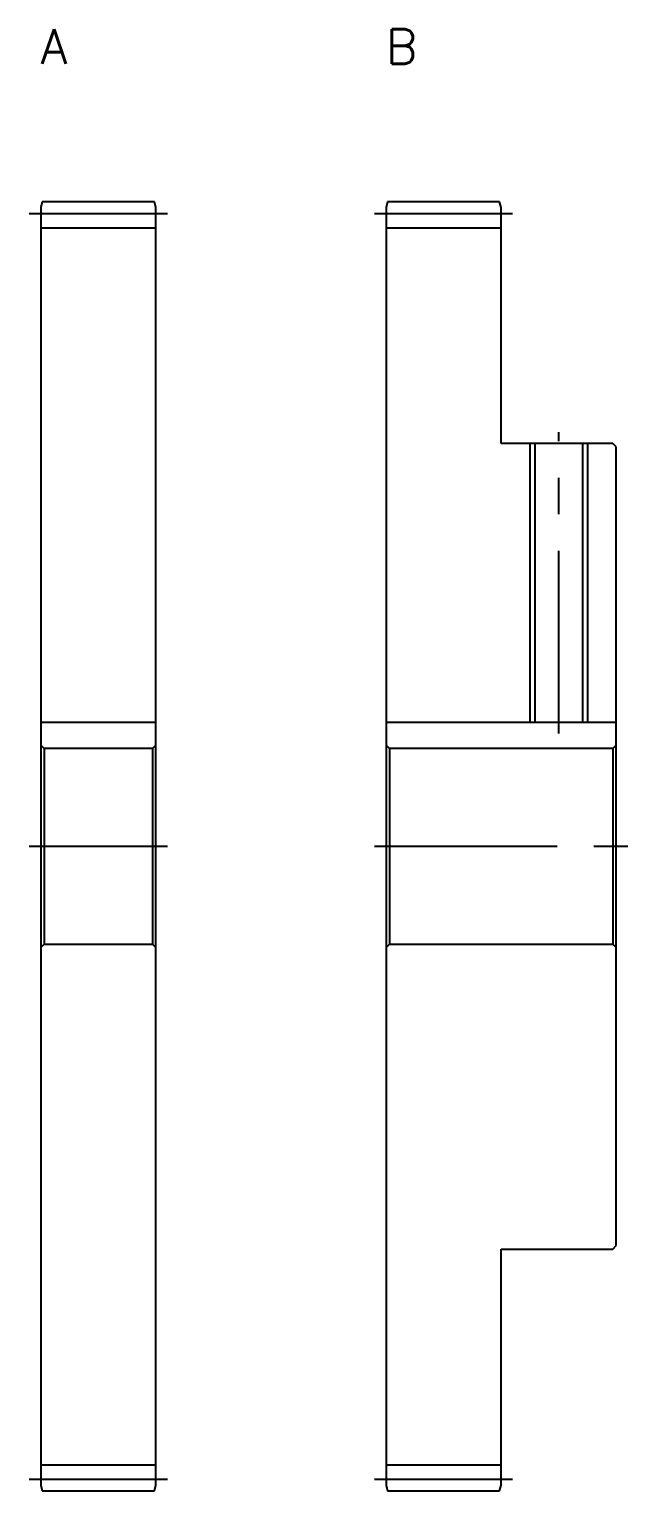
# Model space of a CAD drawing. Extents: x -1 to 183, y -13 to 137.
# Drawn here: x 131 to 183, y 10 to 137 of the extents above; entities that cross this region are included whole.
import ezdxf

# ---------------------------------------------------------------- set-up
doc = ezdxf.new("R2010")
doc.units = 0
doc.header["$LTSCALE"] = 0.5
doc.linetypes.add('CENTER', pattern=[50.8, 31.75, -6.35, 6.35, -6.35])
for name, color, linetype in [('MSM_CENTER', 1, 'CENTER'), ('MSM_CONTINUOUS', 7, 'CONTINUOUS'), ('MSM_NARROW', 5, 'CONTINUOUS'), ('MSM_PART_NUMBER', 7, 'CONTINUOUS')]:
    doc.layers.add(name, color=color, linetype=linetype)
doc.styles.get("Standard").update_dxf_attribs({"font": 'txt.shx', "height": 2, "bigfont": 'bigfont.shx'})

# ---------------------------------------------------------------- blocks, each defined once
blk = doc.blocks.new('*U6')
at = {"layer": 'MSM_PART_NUMBER'}
blk.add_text('A', height=3, dxfattribs=at).set_placement((132, 134))
blk = doc.blocks.new('*U7')
at = {"layer": 'MSM_PART_NUMBER'}
blk.add_text('B', height=3, dxfattribs=at).set_placement((162, 134))

msp = doc.modelspace()

# ---------------------------------------------------------------- linework, layer by layer
at = {"layer": 'MSM_CENTER'}
for p, q in [((131, 121), (143, 121)), ((161, 121), (173, 121)), ((177, 75.8), (177, 102)), ((131, 66), (143, 66)), ((161, 66), (183, 66)), ((131, 11), (143, 11)), ((161, 11), (173, 11))]:
    msp.add_line(p, q, dxfattribs=at)
at = {"layer": 'MSM_CONTINUOUS'}
for p, q in [((132.13, 122), (132, 121.5)), ((141.87, 122), (132.13, 122)), ((142, 121.5), (141.87, 122)), ((162.13, 122), (162, 121.5)), ((171.87, 122), (162.13, 122)), ((172, 121.5), (171.87, 122)), ((132, 121.5), (132, 10.5)), ((142, 10.5), (142, 121.5)), ((162, 121.5), (162, 10.5)), ((172, 101), (172, 121.5)), ((132, 119.75), (142, 119.75)), ((162, 119.75), (172, 119.75)), ((181.7, 101), (172, 101)), ((174.93, 101), (174.93, 76.8)), ((179.07, 101), (179.07, 76.8)), ((182, 100.7), (181.7, 101)), ((182, 31.3), (182, 100.7)), ((132, 76.8), (142, 76.8)), ((162, 76.8), (182, 76.8)), ((132, 74.8), (132.3, 74.5)), ((132.3, 74.5), (132.3, 57.5)), ((141.7, 74.5), (132.3, 74.5)), ((141.7, 74.5), (142, 74.8)), ((141.7, 74.5), (141.7, 57.5)), ((162, 74.8), (162.3, 74.5)), ((162.3, 74.5), (162.3, 57.5)), ((181.7, 74.5), (162.3, 74.5)), ((181.7, 74.5), (182, 74.8)), ((181.7, 74.5), (181.7, 57.5)), ((132.3, 57.5), (132, 57.2)), ((132.3, 57.5), (141.7, 57.5)), ((142, 57.2), (141.7, 57.5)), ((162.3, 57.5), (162, 57.2)), ((162.3, 57.5), (181.7, 57.5)), ((182, 57.2), (181.7, 57.5)), ((172, 10.5), (172, 31)), ((172, 31), (181.7, 31)), ((181.7, 31), (182, 31.3)), ((132, 12.25), (142, 12.25)), ((162, 12.25), (172, 12.25)), ((132, 10.5), (132.13, 10)), ((141.87, 10), (142, 10.5)), ((162, 10.5), (162.13, 10)), ((171.87, 10), (172, 10.5)), ((132.13, 10), (141.87, 10)), ((162.13, 10), (171.87, 10))]:
    msp.add_line(p, q, dxfattribs=at)
at = {"layer": 'MSM_NARROW'}
for p, q in [((174.5, 101), (174.5, 76.8)), ((179.5, 101), (179.5, 76.8))]:
    msp.add_line(p, q, dxfattribs=at)

# ---------------------------------------------------------------- block references
at = {"layer": 'MSM_CONTINUOUS'}
for name in ['*U6', '*U7']:
    msp.add_blockref(name, (0, 0), dxfattribs=at)

doc.saveas('drawing.dxf')
